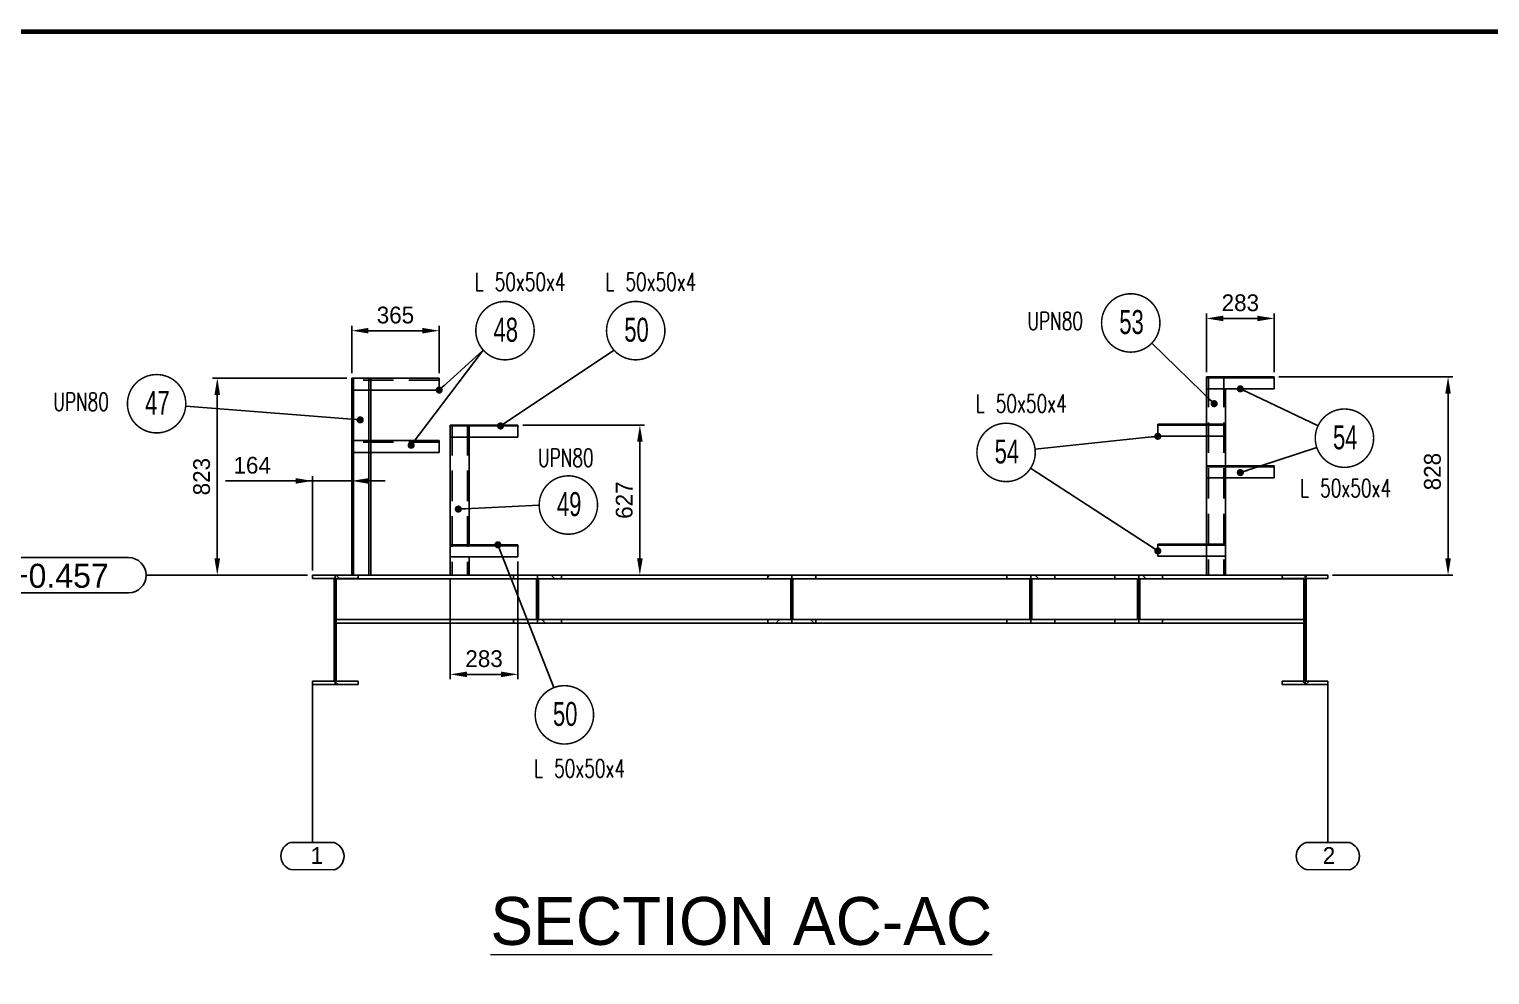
# Model space of a CAD drawing. Header units: millimetres. Extents: x 0 to 16187, y -20471 to 6290.
# Drawn here: x 4690.5 to 4995.5, y 4495.5 to 4692.9 of the extents above; entities that cross this region are included whole.
import ezdxf
from ezdxf.enums import TextEntityAlignment as Align

# ---------------------------------------------------------------- set-up
doc = ezdxf.new("R2010")
doc.units = ezdxf.units.MM
doc.header["$PDSIZE"] = -1
doc.linetypes.add('DASHED2', pattern=[9.525, 6.35, -3.175])
doc.layers.add('BORDER1', color=3, linetype='Continuous')
doc.layers.add('BORDER2', color=7, linetype='Continuous')
doc.styles.add('MtXpl_txt_shx', font='txt.shx', dxfattribs={"height": 0.2})
doc.styles.add('ROMANC', font='ROMANC', dxfattribs={"height": 5})
doc.styles.add('ROMAND-1', font='ic-romand.shx')
doc.styles.add('ROMANS', font='ROMANS.shx', dxfattribs={"width": 0.8})
doc.styles.add('ROMANT', font='ROMANT', dxfattribs={"height": 4})
doc.styles.add('SLDTEXTSTYLE2', font='TXT', dxfattribs={"width": 0.686449})
doc.dimstyles.new('AM_ISO', dxfattribs={"dimtxt": 3.5, "dimasz": 3.5, "dimexe": 1, "dimexo": 1, "dimgap": 1.5, "dimtad": 1, "dimdsep": 46, "dimtxsty": 'Standard', "dimcen": 0, "dimclrd": 1, "dimclre": 1, "dimclrt": 1, "dimadec": 0, "dimazin": 2, "dimtp": 0.1, "dimtm": 0.1, "dimtfac": 0.71, "dimtdec": 3, "dimtmove": 0, "dimatfit": 3, "dimfxl": 1, "dimlwd": -1, "dimlwe": -1, "dimarcsym": 1})
doc.dimstyles.new('AM_ISO$7', dxfattribs={"dimtxt": 3.5, "dimasz": 3.5, "dimexe": 1, "dimexo": 1, "dimgap": 1.5, "dimtad": 1, "dimtoh": 1, "dimdsep": 46, "dimtxsty": 'Standard', "dimcen": 0, "dimclrd": 1, "dimclre": 1, "dimclrt": 1, "dimadec": 0, "dimazin": 2, "dimtp": 0.1, "dimtm": 0.1, "dimtfac": 0.71, "dimtdec": 3, "dimtmove": 0, "dimatfit": 3, "dimfxl": 1, "dimlwd": -1, "dimlwe": -1, "dimarcsym": 1})
pattern_1 = [(45, (3896.236, -366.194), (-5.61266, 5.61266), [])]
pattern_2 = [(135, (3896.236, -366.194), (-5.61266, -5.61266), [])]

# ---------------------------------------------------------------- blocks, each defined once
blk = doc.blocks.new('A$7E931815294F9')
at = {"color": 1}
blk.add_line((13.2, 77.36), (13.2, 11.43), dxfattribs=at)
at = {"color": 1, "ltscale": 0.2}
blk.add_line((4.15, 11.48), (22.25, 11.39), dxfattribs=at)
at = {"color": 1, "linetype": 'Continuous', "lineweight": 25}
blk.add_line((4.14, 0.09), (22.29, 0.01), dxfattribs=at)
at = {"color": 1, "ltscale": 0.2}
for centre, radius, start, end in [((5.98, 5.79), 5.98, 107.86898, 252.02455), ((20.4, 5.69), 5.99, 287.96509, 71.9697)]:
    blk.add_arc(centre, radius, start, end, dxfattribs=at)
at = {"color": 1, "linetype": 'Continuous', "lineweight": 25}
blk.add_text('1', height=7, rotation=359.95368, dxfattribs=at).set_placement((12.44, 2.5))
blk = doc.blocks.new('A$7E9318152A351E9')
at = {"color": 1}
blk.add_line((13.2, 77.36), (13.2, 11.43), dxfattribs=at)
at = {"color": 1, "ltscale": 0.2}
blk.add_line((4.15, 11.48), (22.25, 11.39), dxfattribs=at)
at = {"color": 1, "linetype": 'Continuous', "lineweight": 25}
blk.add_line((4.14, 0.09), (22.29, 0.01), dxfattribs=at)
at = {"color": 1, "ltscale": 0.2}
for centre, radius, start, end in [((5.98, 5.79), 5.98, 107.86898, 252.02455), ((20.4, 5.69), 5.99, 287.96509, 71.9697)]:
    blk.add_arc(centre, radius, start, end, dxfattribs=at)
at = {"color": 1, "linetype": 'Continuous', "lineweight": 25}
blk.add_text('2', height=7, rotation=359.95368, dxfattribs=at).set_placement((11.06, 2.5))
blk = doc.blocks.new('A$7E9319C323A31A')
at = {"color": 7, "linetype": 'Continuous', "lineweight": 25}
for p, q in [((3.67, 7.35), (39.25, 7.35)), ((3.67, 0), (39.25, 0))]:
    blk.add_line(p, q, dxfattribs=at)
blk.add_line((68.71, 3.67), (42.92, 3.67))
for centre, start, end in [((3.67, 3.67), 90, 270), ((39.25, 3.67), 270, 90)]:
    blk.add_arc(centre, 3.67, start, end, dxfattribs=at)
blk.add_text('EL.+0.457', height=5, dxfattribs=at).set_placement((4.45, 1.05))
blk = doc.blocks.new('*D3420')
at = {"color": 1, "linetype": 'ByBlock'}
for p, q in [((4749.65, 4598.63), (4731.49, 4598.63)), ((4746.15, 4598.63), (4742.65, 4598.63)), ((4749.65, 4579.94), (4749.65, 4599.63)), ((4749.65, 4598.63), (4757.85, 4598.63)), ((4757.85, 4579.94), (4757.85, 4599.63)), ((4761.35, 4598.63), (4764.85, 4598.63))]:
    blk.add_line(p, q, dxfattribs=at)
at = {"color": 1}
for points in [[(4746.15, 4598.04), (4746.15, 4599.21), (4749.65, 4598.63)], [(4761.35, 4599.21), (4761.35, 4598.04), (4757.85, 4598.63)]]:
    blk.add_solid(points, dxfattribs=at)
at = {"layer": 'Defpoints', "color": 0}
for p in [(4757.85, 4598.63), (4749.65, 4578.94), (4757.85, 4578.94)]:
    blk.add_point(p, dxfattribs=at)
at = {"color": 1, "insert": (4737.07, 4601.88), "char_height": 3.5, "attachment_point": 5}
blk.add_mtext('164', dxfattribs=at)
blk = doc.blocks.new('*D3421')
at = {"color": 1, "linetype": 'ByBlock'}
for p, q in [((4756.85, 4620.09), (4728.78, 4620.09)), ((4729.78, 4582.44), (4729.78, 4616.59)), ((4748.65, 4578.94), (4728.78, 4578.94))]:
    blk.add_line(p, q, dxfattribs=at)
at = {"color": 1}
for points in [[(4730.37, 4616.59), (4729.2, 4616.59), (4729.78, 4620.09)], [(4729.2, 4582.44), (4730.37, 4582.44), (4729.78, 4578.94)]]:
    blk.add_solid(points, dxfattribs=at)
at = {"layer": 'Defpoints', "color": 0}
for p in [(4729.78, 4620.09), (4757.85, 4620.09), (4749.65, 4578.94)]:
    blk.add_point(p, dxfattribs=at)
at = {"color": 1, "insert": (4726.53, 4599.52), "char_height": 3.5, "attachment_point": 5, "rotation": 90}
blk.add_mtext('823', dxfattribs=at)
blk = doc.blocks.new('*D3422')
at = {"color": 1, "linetype": 'ByBlock'}
for p, q in [((4757.85, 4621.09), (4757.85, 4630.99)), ((4761.35, 4629.99), (4772.6, 4629.99)), ((4776.1, 4621.09), (4776.1, 4630.99))]:
    blk.add_line(p, q, dxfattribs=at)
at = {"color": 1}
for points in [[(4761.35, 4630.58), (4761.35, 4629.41), (4757.85, 4629.99)], [(4772.6, 4629.41), (4772.6, 4630.58), (4776.1, 4629.99)]]:
    blk.add_solid(points, dxfattribs=at)
at = {"layer": 'Defpoints', "color": 0}
for p in [(4776.1, 4629.99), (4757.85, 4620.09), (4776.1, 4620.09)]:
    blk.add_point(p, dxfattribs=at)
at = {"color": 1, "insert": (4766.98, 4633.24), "char_height": 3.5, "attachment_point": 5}
blk.add_mtext('365', dxfattribs=at)
blk = doc.blocks.new('*D3423')
at = {"color": 1, "linetype": 'ByBlock'}
for p, q in [((4793.55, 4610.29), (4819.01, 4610.29)), ((4818.01, 4582.44), (4818.01, 4606.79)), ((4783.4, 4578.94), (4819.01, 4578.94))]:
    blk.add_line(p, q, dxfattribs=at)
at = {"color": 1}
for points in [[(4818.6, 4606.79), (4817.43, 4606.79), (4818.01, 4610.29)], [(4817.43, 4582.44), (4818.6, 4582.44), (4818.01, 4578.94)]]:
    blk.add_solid(points, dxfattribs=at)
at = {"layer": 'Defpoints', "color": 0}
for p in [(4792.55, 4610.29), (4818.01, 4610.29), (4782.4, 4578.94)]:
    blk.add_point(p, dxfattribs=at)
at = {"color": 1, "insert": (4814.76, 4594.62), "char_height": 3.5, "attachment_point": 5, "rotation": 90}
blk.add_mtext('627', dxfattribs=at)
blk = doc.blocks.new('*D3424')
at = {"color": 1, "linetype": 'ByBlock'}
for p, q in [((4951.45, 4620.34), (4987.75, 4620.34)), ((4986.75, 4582.44), (4986.75, 4616.84)), ((4962.65, 4578.94), (4987.75, 4578.94))]:
    blk.add_line(p, q, dxfattribs=at)
at = {"color": 1}
for points in [[(4987.33, 4616.84), (4986.17, 4616.84), (4986.75, 4620.34)], [(4986.17, 4582.44), (4987.33, 4582.44), (4986.75, 4578.94)]]:
    blk.add_solid(points, dxfattribs=at)
at = {"layer": 'Defpoints', "color": 0}
for p in [(4950.45, 4620.34), (4986.75, 4620.34), (4961.65, 4578.94)]:
    blk.add_point(p, dxfattribs=at)
at = {"color": 1, "insert": (4983.5, 4600.57), "char_height": 3.5, "attachment_point": 5, "rotation": 90}
blk.add_mtext('828', dxfattribs=at)
blk = doc.blocks.new('*D3425')
at = {"color": 1, "linetype": 'ByBlock'}
for p, q in [((4792.55, 4581.79), (4792.55, 4557.24)), ((4778.4, 4577.94), (4778.4, 4557.24)), ((4789.05, 4558.24), (4781.9, 4558.24))]:
    blk.add_line(p, q, dxfattribs=at)
at = {"color": 1}
for points in [[(4781.9, 4558.82), (4781.9, 4557.65), (4778.4, 4558.24)], [(4789.05, 4557.65), (4789.05, 4558.82), (4792.55, 4558.24)]]:
    blk.add_solid(points, dxfattribs=at)
at = {"layer": 'Defpoints', "color": 0}
for p in [(4792.55, 4582.79), (4778.4, 4578.94), (4778.4, 4558.24)]:
    blk.add_point(p, dxfattribs=at)
at = {"color": 1, "insert": (4785.48, 4561.49), "char_height": 3.5, "attachment_point": 5}
blk.add_mtext('283', dxfattribs=at)
blk = doc.blocks.new('*D3426')
at = {"color": 1, "linetype": 'ByBlock'}
for p, q in [((4936.3, 4621.34), (4936.3, 4633.55)), ((4939.8, 4632.55), (4946.95, 4632.55)), ((4950.45, 4621.34), (4950.45, 4633.55))]:
    blk.add_line(p, q, dxfattribs=at)
at = {"color": 1}
for points in [[(4939.8, 4633.13), (4939.8, 4631.97), (4936.3, 4632.55)], [(4946.95, 4631.97), (4946.95, 4633.13), (4950.45, 4632.55)]]:
    blk.add_solid(points, dxfattribs=at)
at = {"layer": 'Defpoints', "color": 0}
for p in [(4950.45, 4632.55), (4936.3, 4620.34), (4950.45, 4620.34)]:
    blk.add_point(p, dxfattribs=at)
at = {"color": 1, "insert": (4943.38, 4635.8), "char_height": 3.5, "attachment_point": 5}
blk.add_mtext('283', dxfattribs=at)
blk = doc.blocks.new('*U609')
at = {"layer": 'BORDER1', "color": 154, "true_color": 0x1859a9, "const_width": 1}
blk.add_lwpolyline([(1.81, 811), (1144, 811), (1144, 0), (0, 0), (0, 811)], close=True, dxfattribs=at)
at = {"layer": 'BORDER2', "flags": 8}
for tag, height, style, p in [('REV-A', 3.24, 'ROMANS', (986.93, 140.25)), ('RE-A', 8.06, 'ROMANT', (1084.63, 7.17))]:
    blk.add_attdef(tag, text='', height=height, dxfattribs=dict(at, style=style)).set_placement(p, align=Align.CENTER)
at = {"layer": 'BORDER2', "style": 'ROMANS', "width": 3.830216}
blk.add_attdef('DATE-A', text='', height=3.24, dxfattribs=at).set_placement((995.51, 140.25), (1008.51, 140.25), align=Align.FIT)
at = {"layer": 'BORDER2'}
for tag, height, style, p in [('DRN-A', 3.24, 'ROMANS', (1018.38, 140.25)), ('CHD-A', 3.24, 'ROMANS', (1032.35, 140.25)), ('APD-A', 3.24, 'ROMANS', (1046.64, 140.25)), ('CONS_CONT_VEND', 4.2, 'ROMANC', (1061.39, 72.83))]:
    blk.add_attdef(tag, text='', height=height, dxfattribs=dict(at, style=style)).set_placement(p, align=Align.CENTER)
at = {"layer": 'BORDER2', "style": 'ROMANS', "width": 0.8}
for tag, p, height in [('1:X', (997.23, 122.55), 3.5), ('LOC', (1042.74, 122.55), 3.5), ('PROJ_NO', (1118.64, 122.55), 3.5), ('CONS_DRG_NO', (1011, 63), 3)]:
    blk.add_attdef(tag, p, '', height=height, dxfattribs=at)
at = {"layer": 'BORDER2', "lineweight": 30, "width": 0.8, "flags": 104}
blk.add_attdef('COMMENTS-A', text='', height=2.2, dxfattribs=at).set_placement((1055.21, 142.07), align=Align.MIDDLE_LEFT)
at = {"layer": 'BORDER2', "style": 'ROMANS', "width": 0.8}
for tag, p in [('PROJECT_TITLE_1', (1061.07, 55.35)), ('PROJECT_TITLE_2', (1061.07, 49.3))]:
    blk.add_attdef(tag, text='', height=3.5, dxfattribs=at).set_placement(p, align=Align.MIDDLE)
at = {"layer": 'BORDER2', "style": 'ROMANT', "width": 0.8}
for tag, p in [('DRG_TITLE_1', (1061.07, 36.31)), ('DRG_TITLE_2', (1061.07, 28.31)), ('DRG_TITLE_3', (1061.07, 20.31))]:
    blk.add_attdef(tag, text='', height=5, dxfattribs=at).set_placement(p, align=Align.CENTER)
at = {"layer": 'BORDER2', "style": 'ROMANT'}
for tag, p in [('AR', (995, 7.17)), ('PA', (1011.74, 7.17)), ('DC', (1028.45, 7.17)), ('TS', (1120.84, 7.17))]:
    blk.add_attdef(tag, p, '', height=8.06, dxfattribs=at)
for tag, p in [('SRNO', (1074.7, 7.17)), ('SH', (1115.8, 7.18))]:
    blk.add_attdef(tag, text='', height=8.06, dxfattribs=at).set_placement(p, align=Align.RIGHT)
at = {"layer": 'BORDER2', "style": 'ROMANS', "flags": 2}
blk.add_attdef('TB_VERSION', text='', height=2, dxfattribs=at).set_placement((1, -1), align=Align.TOP_LEFT)

msp = doc.modelspace()

# ---------------------------------------------------------------- hatches: boundary and pattern name
at = {"linetype": 'Continuous', "lineweight": 18}
h = msp.add_hatch(dxfattribs=at)
h.set_pattern_fill('ANSI31', scale=2.5, style=0)
h.set_pattern_definition(pattern_1)
h.paths.add_polyline_path([(4754.18843, 4556.8194), (4749.65343, 4556.8194), (4749.65343, 4556.0944), (4754.41343, 4556.0944), (4754.41343, 4578.9444), (4749.65343, 4578.9444), (4749.65343, 4578.2194), (4754.18843, 4578.2194)], flags=0)
h = msp.add_hatch(dxfattribs=at)
h.set_pattern_fill('ANSI31', scale=2.5, angle=90, style=0)
h.set_pattern_definition(pattern_2)
h.paths.add_polyline_path([(4754.63843, 4578.2194), (4759.17343, 4578.2194), (4759.17343, 4578.9444), (4754.41343, 4578.9444), (4754.41343, 4556.0944), (4759.17343, 4556.0944), (4759.17343, 4556.8194), (4754.63843, 4556.8194)], flags=0)
h = msp.add_hatch(dxfattribs=at)
h.set_pattern_fill('ANSI31', scale=2.5, style=0)
h.set_pattern_definition(pattern_1)
h.paths.add_polyline_path([(4796.65343, 4568.9444), (4796.65343, 4578.9444), (4791.65343, 4578.9444), (4791.65343, 4578.1944), (4796.42843, 4578.1944), (4796.42843, 4569.6944), (4791.65343, 4569.6944), (4791.65343, 4568.9444)], flags=0)
h = msp.add_hatch(dxfattribs=at)
h.set_pattern_fill('ANSI31', scale=2.5, angle=90, style=0)
h.set_pattern_definition(pattern_2)
h.paths.add_polyline_path([(4801.65343, 4578.1944), (4801.65343, 4578.9444), (4796.65343, 4578.9444), (4796.65343, 4568.9444), (4801.65343, 4568.9444), (4801.65343, 4569.6944), (4796.87843, 4569.6944), (4796.87843, 4578.1944)], flags=0)
h = msp.add_hatch(dxfattribs=at)
h.set_pattern_fill('ANSI31', scale=2.5, style=0)
h.set_pattern_definition(pattern_1)
h.paths.add_polyline_path([(4849.75343, 4568.9444), (4849.75343, 4578.9444), (4844.75343, 4578.9444), (4844.75343, 4578.1944), (4849.52843, 4578.1944), (4849.52843, 4569.6944), (4844.75343, 4569.6944), (4844.75343, 4568.9444)], flags=0)
h = msp.add_hatch(dxfattribs=at)
h.set_pattern_fill('ANSI31', scale=2.5, angle=90, style=0)
h.set_pattern_definition(pattern_2)
h.paths.add_polyline_path([(4854.75343, 4578.1944), (4854.75343, 4578.9444), (4849.75343, 4578.9444), (4849.75343, 4568.9444), (4854.75343, 4568.9444), (4854.75343, 4569.6944), (4849.97843, 4569.6944), (4849.97843, 4578.1944)], flags=0)
h = msp.add_hatch(dxfattribs=at)
h.set_pattern_fill('ANSI31', scale=2.5, style=0)
h.set_pattern_definition(pattern_1)
h.paths.add_polyline_path([(4899.65343, 4568.9444), (4899.65343, 4578.9444), (4894.65343, 4578.9444), (4894.65343, 4578.1944), (4899.42843, 4578.1944), (4899.42843, 4569.6944), (4894.65343, 4569.6944), (4894.65343, 4568.9444)], flags=0)
h = msp.add_hatch(dxfattribs=at)
h.set_pattern_fill('ANSI31', scale=2.5, angle=90, style=0)
h.set_pattern_definition(pattern_2)
h.paths.add_polyline_path([(4904.65343, 4578.1944), (4904.65343, 4578.9444), (4899.65343, 4578.9444), (4899.65343, 4568.9444), (4904.65343, 4568.9444), (4904.65343, 4569.6944), (4899.87843, 4569.6944), (4899.87843, 4578.1944)], flags=0)
h = msp.add_hatch(dxfattribs=at)
h.set_pattern_fill('ANSI31', scale=2.5, style=0)
h.set_pattern_definition(pattern_1)
h.paths.add_polyline_path([(4922.15343, 4568.9444), (4922.15343, 4578.9444), (4917.15343, 4578.9444), (4917.15343, 4578.1944), (4921.92843, 4578.1944), (4921.92843, 4569.6944), (4917.15343, 4569.6944), (4917.15343, 4568.9444)], flags=0)
h = msp.add_hatch(dxfattribs=at)
h.set_pattern_fill('ANSI31', scale=2.5, angle=90, style=0)
h.set_pattern_definition(pattern_2)
h.paths.add_polyline_path([(4927.15343, 4578.1944), (4927.15343, 4578.9444), (4922.15343, 4578.9444), (4922.15343, 4568.9444), (4927.15343, 4568.9444), (4927.15343, 4569.6944), (4922.37843, 4569.6944), (4922.37843, 4578.1944)], flags=0)
h = msp.add_hatch(dxfattribs=at)
h.set_pattern_fill('ANSI31', scale=2.5, angle=90, style=0)
h.set_pattern_definition(pattern_2)
h.paths.add_polyline_path([(4956.89343, 4578.9444), (4952.13343, 4578.9444), (4952.13343, 4578.2194), (4956.66843, 4578.2194), (4956.66843, 4556.8194), (4952.13343, 4556.8194), (4952.13343, 4556.0944), (4956.89343, 4556.0944)], flags=0)
h = msp.add_hatch(dxfattribs=at)
h.set_pattern_fill('ANSI31', scale=2.5, style=0)
h.set_pattern_definition(pattern_1)
h.paths.add_polyline_path([(4956.89343, 4556.0944), (4961.65343, 4556.0944), (4961.65343, 4556.8194), (4957.11843, 4556.8194), (4957.11843, 4578.2194), (4961.65343, 4578.2194), (4961.65343, 4578.9444), (4956.89343, 4578.9444)], flags=0)

# ---------------------------------------------------------------- linework, layer by layer
at = {"color": 7, "linetype": 'Continuous', "lineweight": 25}
for p, q in [((4757.85343, 4620.0944), (4758.25343, 4620.0944)), ((4757.85343, 4620.0944), (4757.85343, 4578.9444)), ((4776.10343, 4620.0944), (4757.85343, 4620.0944)), ((4758.25343, 4620.0944), (4758.25343, 4578.9444)), ((4758.25343, 4620.0944), (4761.45343, 4620.0944)), ((4761.45343, 4620.0944), (4761.85343, 4620.0944)), ((4761.45343, 4620.0944), (4761.45343, 4578.9444)), ((4776.10343, 4620.0944), (4761.85343, 4620.0944)), ((4761.85343, 4620.0944), (4761.85343, 4578.9444)), ((4776.10343, 4620.0944), (4776.10343, 4617.5944)), ((4936.30343, 4620.3444), (4950.45343, 4620.3444)), ((4936.30343, 4620.1444), (4936.30343, 4620.3444)), ((4936.30343, 4620.1444), (4950.45343, 4620.1444)), ((4936.30343, 4617.8444), (4936.30343, 4620.1444)), ((4950.45343, 4620.1444), (4950.45343, 4620.3444)), ((4950.45343, 4617.8444), (4950.45343, 4620.1444)), ((4776.10343, 4617.5944), (4761.85343, 4617.5944)), ((4936.30343, 4617.8444), (4950.45343, 4617.8444)), ((4936.30343, 4617.8444), (4936.30343, 4610.4444)), ((4940.30343, 4617.8444), (4940.30343, 4610.4444)), ((4778.40343, 4610.0944), (4778.40343, 4610.2944)), ((4778.40343, 4610.2944), (4792.55343, 4610.2944)), ((4778.40343, 4610.0944), (4792.55343, 4610.0944)), ((4778.40343, 4607.7944), (4778.40343, 4610.0944)), ((4778.40343, 4607.7944), (4792.55343, 4607.7944)), ((4778.40343, 4607.7944), (4778.40343, 4585.2944)), ((4782.40343, 4607.7944), (4782.40343, 4585.2944)), ((4792.55343, 4610.0944), (4792.55343, 4610.2944)), ((4792.55343, 4607.7944), (4792.55343, 4610.0944)), ((4926.15343, 4610.2444), (4926.15343, 4610.4444)), ((4926.15343, 4610.4444), (4940.30343, 4610.4444)), ((4926.15343, 4610.2444), (4940.30343, 4610.2444)), ((4926.15343, 4607.9444), (4926.15343, 4610.2444)), ((4926.15343, 4607.9444), (4940.30343, 4607.9444)), ((4936.30343, 4607.9444), (4936.30343, 4601.7944)), ((4940.30343, 4607.9444), (4940.30343, 4601.7944)), ((4776.10343, 4607.0944), (4761.85343, 4607.0944)), ((4776.10343, 4607.0944), (4776.10343, 4604.5944)), ((4776.10343, 4604.5944), (4761.85343, 4604.5944)), ((4936.30343, 4601.7944), (4950.45343, 4601.7944)), ((4936.30343, 4601.5944), (4950.45343, 4601.5944)), ((4950.45343, 4601.5944), (4950.45343, 4601.7944)), ((4950.45343, 4599.2944), (4950.45343, 4601.5944)), ((4936.30343, 4599.2944), (4950.45343, 4599.2944)), ((4936.30343, 4599.2944), (4936.30343, 4585.4444)), ((4940.30343, 4599.2944), (4940.30343, 4585.4444)), ((4778.40343, 4585.0944), (4778.40343, 4585.2944)), ((4778.40343, 4585.2944), (4792.55343, 4585.2944)), ((4778.40343, 4585.0944), (4792.55343, 4585.0944)), ((4778.40343, 4582.7944), (4778.40343, 4585.0944)), ((4792.55343, 4585.0944), (4792.55343, 4585.2944)), ((4792.55343, 4582.7944), (4792.55343, 4585.0944)), ((4926.15343, 4585.2444), (4926.15343, 4585.4444)), ((4926.15343, 4585.4444), (4940.30343, 4585.4444)), ((4926.15343, 4585.2444), (4940.30343, 4585.2444)), ((4926.15343, 4582.9444), (4926.15343, 4585.2444)), ((4778.40343, 4582.7944), (4792.55343, 4582.7944)), ((4778.40343, 4582.7944), (4778.40343, 4578.9444)), ((4782.40343, 4582.7944), (4782.40343, 4578.9444)), ((4926.15343, 4582.9444), (4940.30343, 4582.9444)), ((4936.30343, 4582.9444), (4936.30343, 4578.9444)), ((4940.30343, 4582.9444), (4940.30343, 4578.9444)), ((4749.65343, 4578.9444), (4749.65343, 4578.2194)), ((4754.41343, 4578.9444), (4749.65343, 4578.9444)), ((4749.65343, 4578.2194), (4754.18843, 4578.2194)), ((4754.18843, 4578.2194), (4754.18843, 4556.8194)), ((4754.41343, 4578.9444), (4754.41343, 4556.0944)), ((4759.17343, 4578.9444), (4754.41343, 4578.9444)), ((4754.63843, 4578.2194), (4759.17343, 4578.2194)), ((4754.63843, 4556.8194), (4754.63843, 4578.2194)), ((4754.63843, 4578.1944), (4759.17343, 4578.1944)), ((4759.17343, 4578.2194), (4759.17343, 4578.9444)), ((4759.17343, 4578.9444), (4791.65343, 4578.9444)), ((4759.17343, 4578.1944), (4759.17343, 4578.2194)), ((4759.17343, 4578.1944), (4791.65343, 4578.1944)), ((4761.45343, 4578.9444), (4761.85343, 4578.9444)), ((4796.65343, 4578.9444), (4791.65343, 4578.9444)), ((4791.65343, 4578.9444), (4791.65343, 4578.1944)), ((4791.65343, 4578.1944), (4796.42843, 4578.1944)), ((4796.42843, 4578.1944), (4796.42843, 4569.6944)), ((4796.65343, 4578.9444), (4796.65343, 4568.9444)), ((4801.65343, 4578.9444), (4796.65343, 4578.9444)), ((4796.87843, 4578.1944), (4801.65343, 4578.1944)), ((4796.87843, 4569.6944), (4796.87843, 4578.1944)), ((4801.65343, 4578.1944), (4801.65343, 4578.9444)), ((4801.65343, 4578.9444), (4844.75343, 4578.9444)), ((4801.65343, 4578.1944), (4844.75343, 4578.1944)), ((4844.75343, 4578.9444), (4844.75343, 4578.1944)), ((4849.75343, 4578.9444), (4844.75343, 4578.9444)), ((4844.75343, 4578.1944), (4849.52843, 4578.1944)), ((4849.52843, 4578.1944), (4849.52843, 4569.6944)), ((4854.75343, 4578.9444), (4849.75343, 4578.9444)), ((4849.75343, 4578.9444), (4849.75343, 4568.9444)), ((4849.97843, 4578.1944), (4854.75343, 4578.1944)), ((4849.97843, 4569.6944), (4849.97843, 4578.1944)), ((4854.75343, 4578.1944), (4854.75343, 4578.9444)), ((4854.75343, 4578.9444), (4894.65343, 4578.9444)), ((4854.75343, 4578.1944), (4894.65343, 4578.1944)), ((4899.65343, 4578.9444), (4894.65343, 4578.9444)), ((4894.65343, 4578.9444), (4894.65343, 4578.1944)), ((4894.65343, 4578.1944), (4899.42843, 4578.1944)), ((4899.42843, 4578.1944), (4899.42843, 4569.6944)), ((4904.65343, 4578.9444), (4899.65343, 4578.9444)), ((4899.65343, 4578.9444), (4899.65343, 4568.9444)), ((4899.87843, 4569.6944), (4899.87843, 4578.1944)), ((4899.87843, 4578.1944), (4904.65343, 4578.1944)), ((4904.65343, 4578.1944), (4904.65343, 4578.9444)), ((4904.65343, 4578.9444), (4917.15343, 4578.9444)), ((4904.65343, 4578.1944), (4917.15343, 4578.1944)), ((4917.15343, 4578.9444), (4917.15343, 4578.1944)), ((4922.15343, 4578.9444), (4917.15343, 4578.9444)), ((4917.15343, 4578.1944), (4921.92843, 4578.1944)), ((4921.92843, 4578.1944), (4921.92843, 4569.6944)), ((4922.15343, 4578.9444), (4922.15343, 4568.9444)), ((4927.15343, 4578.9444), (4922.15343, 4578.9444)), ((4922.37843, 4578.1944), (4927.15343, 4578.1944)), ((4922.37843, 4569.6944), (4922.37843, 4578.1944)), ((4927.15343, 4578.1944), (4927.15343, 4578.9444)), ((4927.15343, 4578.9444), (4952.13343, 4578.9444)), ((4927.15343, 4578.1944), (4952.13343, 4578.1944)), ((4952.13343, 4578.9444), (4952.13343, 4578.2194)), ((4956.89343, 4578.9444), (4952.13343, 4578.9444)), ((4952.13343, 4578.2194), (4956.66843, 4578.2194)), ((4952.13343, 4578.2194), (4952.13343, 4578.1944)), ((4952.13343, 4578.1944), (4956.66843, 4578.1944)), ((4956.66843, 4578.2194), (4956.66843, 4556.8194)), ((4956.89343, 4556.0944), (4956.89343, 4578.9444)), ((4961.65343, 4578.9444), (4956.89343, 4578.9444)), ((4957.11843, 4578.2194), (4961.65343, 4578.2194)), ((4957.11843, 4556.8194), (4957.11843, 4578.2194)), ((4961.65343, 4578.2194), (4961.65343, 4578.9444)), ((4754.63843, 4569.6944), (4791.65343, 4569.6944)), ((4754.63843, 4568.9444), (4791.65343, 4568.9444)), ((4791.65343, 4569.6944), (4791.65343, 4568.9444)), ((4796.42843, 4569.6944), (4791.65343, 4569.6944)), ((4791.65343, 4568.9444), (4796.65343, 4568.9444)), ((4796.65343, 4568.9444), (4801.65343, 4568.9444)), ((4801.65343, 4569.6944), (4796.87843, 4569.6944)), ((4801.65343, 4568.9444), (4801.65343, 4569.6944)), ((4801.65343, 4569.6944), (4844.75343, 4569.6944)), ((4801.65343, 4568.9444), (4844.75343, 4568.9444)), ((4844.75343, 4569.6944), (4844.75343, 4568.9444)), ((4849.52843, 4569.6944), (4844.75343, 4569.6944)), ((4844.75343, 4568.9444), (4849.75343, 4568.9444)), ((4849.75343, 4568.9444), (4854.75343, 4568.9444)), ((4854.75343, 4569.6944), (4849.97843, 4569.6944)), ((4854.75343, 4568.9444), (4854.75343, 4569.6944)), ((4854.75343, 4569.6944), (4894.65343, 4569.6944)), ((4854.75343, 4568.9444), (4894.65343, 4568.9444)), ((4899.42843, 4569.6944), (4894.65343, 4569.6944)), ((4894.65343, 4569.6944), (4894.65343, 4568.9444)), ((4894.65343, 4568.9444), (4899.65343, 4568.9444)), ((4899.65343, 4568.9444), (4904.65343, 4568.9444)), ((4904.65343, 4569.6944), (4899.87843, 4569.6944)), ((4904.65343, 4568.9444), (4904.65343, 4569.6944)), ((4904.65343, 4569.6944), (4917.15343, 4569.6944)), ((4904.65343, 4568.9444), (4917.15343, 4568.9444)), ((4921.92843, 4569.6944), (4917.15343, 4569.6944)), ((4917.15343, 4569.6944), (4917.15343, 4568.9444)), ((4917.15343, 4568.9444), (4922.15343, 4568.9444)), ((4922.15343, 4568.9444), (4927.15343, 4568.9444)), ((4927.15343, 4569.6944), (4922.37843, 4569.6944)), ((4927.15343, 4568.9444), (4927.15343, 4569.6944)), ((4927.15343, 4569.6944), (4956.66843, 4569.6944)), ((4927.15343, 4568.9444), (4956.66843, 4568.9444)), ((4749.65343, 4556.8194), (4749.65343, 4556.0944)), ((4754.18843, 4556.8194), (4749.65343, 4556.8194)), ((4749.65343, 4556.0944), (4754.41343, 4556.0944)), ((4754.41343, 4556.0944), (4759.17343, 4556.0944)), ((4759.17343, 4556.8194), (4754.63843, 4556.8194)), ((4759.17343, 4556.0944), (4759.17343, 4556.8194)), ((4956.66843, 4556.8194), (4952.13343, 4556.8194)), ((4952.13343, 4556.8194), (4952.13343, 4556.0944)), ((4952.13343, 4556.0944), (4956.89343, 4556.0944)), ((4956.89343, 4556.0944), (4961.65343, 4556.0944)), ((4961.65343, 4556.8194), (4957.11843, 4556.8194)), ((4961.65343, 4556.0944), (4961.65343, 4556.8194))]:
    msp.add_line(p, q, dxfattribs=at)
at = {"color": 2, "linetype": 'DASHED2', "lineweight": 25}
for p, q in [((4936.70343, 4620.3444), (4936.70343, 4578.9444)), ((4939.90343, 4620.3444), (4939.90343, 4578.9444)), ((4776.10343, 4619.6944), (4757.85343, 4619.6944)), ((4761.85343, 4617.5944), (4757.85343, 4617.5944)), ((4778.80343, 4610.2944), (4778.80343, 4578.9444)), ((4782.00343, 4610.2944), (4782.00343, 4578.9444)), ((4936.30343, 4610.4444), (4936.30343, 4607.9444)), ((4940.30343, 4610.2444), (4940.30343, 4610.4444)), ((4940.30343, 4607.9444), (4940.30343, 4610.2444)), ((4761.85343, 4607.0944), (4757.85343, 4607.0944)), ((4776.10343, 4606.6944), (4757.85343, 4606.6944)), ((4761.85343, 4604.5944), (4757.85343, 4604.5944)), ((4936.30343, 4601.5944), (4936.30343, 4601.7944)), ((4936.30343, 4599.2944), (4936.30343, 4601.5944)), ((4940.30343, 4599.2944), (4940.30343, 4601.7944)), ((4936.30343, 4582.9444), (4936.30343, 4585.4444)), ((4940.30343, 4585.2444), (4940.30343, 4585.4444)), ((4940.30343, 4582.9444), (4940.30343, 4585.2444))]:
    msp.add_line(p, q, dxfattribs=at)
msp.add_line((4782.40343, 4607.7944), (4782.40343, 4610.2944))
at = {"color": 4}
for points in [[(4795.94385, 4630.00122, 0.3125, 0.3125, 1), (4783.75635, 4630.00122, 0.3125, 0.3125, 1)], [(4823.23785, 4630.00122, 0.3125, 0.3125, 1), (4811.05035, 4630.00122, 0.3125, 0.3125, 1)], [(4926.59171, 4631.60978, 0.3125, 0.3125, 1), (4914.40421, 4631.60978, 0.3125, 0.3125, 1)], [(4723.20876, 4614.74211, 0.3125, 0.3125, 1), (4711.02126, 4614.74211, 0.3125, 0.3125, 1)], [(4971.20643, 4607.54817, 0.3125, 0.3125, 1), (4959.01893, 4607.54817, 0.3125, 0.3125, 1)], [(4900.56435, 4604.57824, 0.3125, 0.3125, 1), (4888.37685, 4604.57824, 0.3125, 0.3125, 1)], [(4809.17603, 4593.59574, 0.3125, 0.3125, 1), (4796.98853, 4593.59574, 0.3125, 0.3125, 1)], [(4808.34865, 4549.78447, 0.3125, 0.3125, 1), (4796.16115, 4549.78447, 0.3125, 0.3125, 1)]]:
    msp.add_lwpolyline(points, format="xyseb", close=True, dxfattribs=at)

# ---------------------------------------------------------------- block references
msp.add_blockref('A$7E9319C323A31A', (4671.99923, 4575.2694))
at = {"xscale": 0.5, "yscale": 0.5, "zscale": 0.5}
for name, p in [('A$7E931815294F9', (4743.05268, 4517.41291)), ('A$7E9318152A351E9', (4955.05268, 4517.41291))]:
    msp.add_blockref(name, p, dxfattribs=at)
at = {"layer": 'BORDER1'}
msp.add_blockref('*U609', (4127.45492, 3881.44049), dxfattribs=at)

# ---------------------------------------------------------------- texts
at = {"color": 4, "style": 'MtXpl_txt_shx', "width": 0.6875}
for s, p in [('L 50x50x4', (4783.52858, 4638.32518)), ('L 50x50x4', (4810.82259, 4638.32518)), ('UPN80', (4898.91733, 4630.14248)), ('UPN80', (4695.53438, 4613.27481)), ('L 50x50x4', (4888.14909, 4612.9022)), ('UPN80', (4796.74376, 4601.58091)), ('L 50x50x4', (4955.86956, 4595.24907)), ('L 50x50x4', (4795.93339, 4536.72222))]:
    msp.add_text(s, height=3.75, dxfattribs=at).set_placement(p)
at = {"color": 4, "style": 'SLDTEXTSTYLE2', "width": 0.686449}
for s, p in [('48', (4790.01657, 4630.19419)), ('50', (4817.31057, 4630.19419)), ('53', (4920.66443, 4631.80275)), ('47', (4717.28148, 4614.93508)), ('54', (4965.27915, 4607.74114)), ('54', (4894.63707, 4604.77121)), ('49', (4803.24875, 4593.78871)), ('50', (4802.42137, 4549.97744))]:
    msp.add_text(s, height=5, dxfattribs=at).set_placement(p, align=Align.MIDDLE_CENTER)
at = {"color": 7, "lineweight": 0, "style": 'ROMAND-1'}
msp.add_text('%%USECTION AC-AC', height=10, dxfattribs=at).set_placement((4786.80651, 4501.74479))

# ---------------------------------------------------------------- dimensions: what is measured, and where the dimension line sits
for base, p1, p2, picture, middle in [((4776.10343, 4629.99375), (4757.85343, 4620.0944), (4776.10343, 4620.0944), '*D3422', (4766.97843, 4633.24375)), ((4950.45343, 4632.54852), (4936.30343, 4620.3444), (4950.45343, 4620.3444), '*D3426', (4943.37843, 4635.79852)), ((4778.40343, 4558.23718), (4792.55343, 4582.7944), (4778.40343, 4578.9444), '*D3425', (4785.47843, 4561.48718))]:
    dim = msp.add_linear_dim(base=base, p1=p1, p2=p2, dimstyle='AM_ISO', override={"dimtxt": 3.5, "dimlfac": 20})
    dim.commit()
    dim.dimension.update_dxf_attribs({"geometry": picture, "text_midpoint": middle})
for base, p1, p2, picture, middle in [((4729.78214, 4620.0944), (4749.65343, 4578.9444), (4757.85343, 4620.0944), '*D3421', (4726.53214, 4599.5194)), ((4818.0123, 4610.2944), (4782.40343, 4578.9444), (4792.55343, 4610.2944), '*D3423', (4814.7623, 4594.6194))]:
    dim = msp.add_linear_dim(base=base, p1=p1, p2=p2, angle=90, dimstyle='AM_ISO', override={"dimtxt": 3.5, "dimlfac": 20})
    dim.commit()
    dim.dimension.update_dxf_attribs({"geometry": picture, "text_midpoint": middle})
dim = msp.add_linear_dim(base=(4986.75076, 4620.3444), p1=(4961.65343, 4578.9444), p2=(4950.45343, 4620.3444), angle=90, dimstyle='AM_ISO', override={"dimtxt": 3.5, "dimlfac": 20})
dim.commit()
dim.dimension.update_dxf_attribs({"geometry": '*D3424', "text_midpoint": (4986.75076, 4600.56696), "dimtype": 160})
dim = msp.add_linear_dim(base=(4757.85343, 4598.62553), p1=(4749.65343, 4578.9444), p2=(4757.85343, 4578.9444), dimstyle='AM_ISO', override={"dimtxt": 3.5, "dimlfac": 20})
dim.commit()
dim.dimension.update_dxf_attribs({"geometry": '*D3420', "text_midpoint": (4737.0701, 4598.62553), "dimtype": 160})

# ---------------------------------------------------------------- leaders
at = {"color": 4}
for points in [[(4937.91048, 4614.75282), (4924.87617, 4627.37126)], [(4770.26157, 4606.07758), (4785.32635, 4625.91839)], [(4776.10343, 4617.5944), (4785.32635, 4625.91839)], [(4788.92508, 4610.0944), (4812.62035, 4625.91839)], [(4943.37843, 4617.8444), (4959.60563, 4610.15704)], [(4926.15343, 4607.9444), (4900.53024, 4605.22205)], [(4943.37843, 4600.36166), (4959.327, 4605.63512)], [(4926.15343, 4583.99728), (4899.58081, 4601.25867)], [(4780.10796, 4592.74561), (4796.98853, 4593.59574)]]:
    msp.add_leader(points, dimstyle='AM_ISO$7', override={"dimasz": 1.5, "dimldrblk": 'Dot'}, dxfattribs=at)
at = {"color": 2}
msp.add_leader([(4759.62587, 4611.37039), (4723.18968, 4614.2603)], dimstyle='AM_ISO$7', override={"dimasz": 1.5, "dimldrblk": 'Dot'}, dxfattribs=at)
msp.add_leader([(4788.38226, 4585.2944), (4800.03747, 4555.46045)], dimstyle='AM_ISO$7', override={"dimasz": 1.5, "dimldrblk": 'Dot'})

doc.saveas('drawing.dxf')
